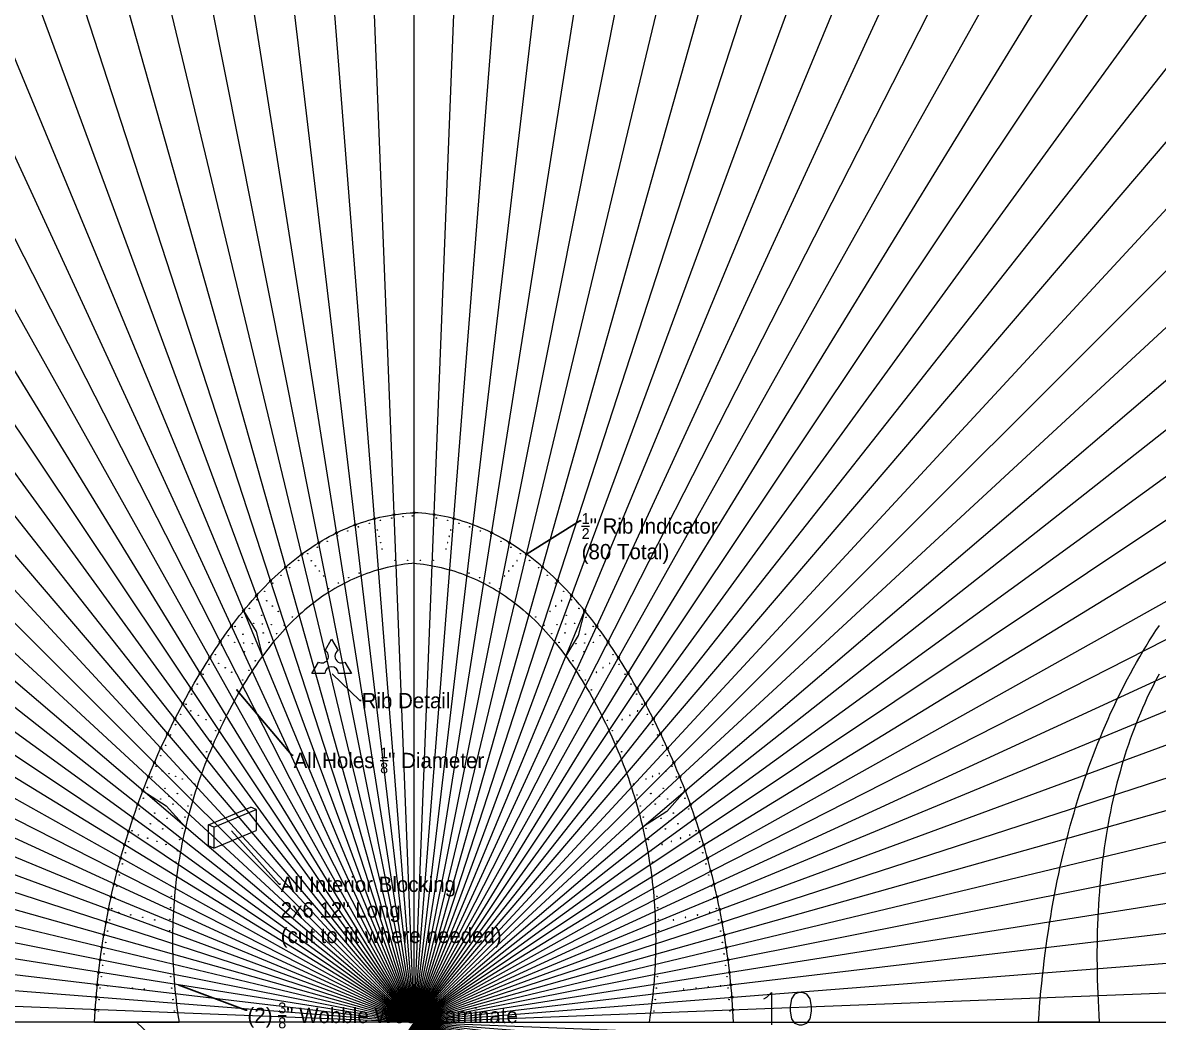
# Model space of a CAD drawing. Extents: x 173 to 8043, y -809 to 1090.
# Drawn here: x 1017 to 1313.4, y 3.8 to 264.9 of the extents above; entities that cross this region are included whole.
import ezdxf
from ezdxf import colors
from ezdxf.entities.mleader import LeaderData, LeaderLine
from ezdxf.math import Vec2, Vec3

# ---------------------------------------------------------------- set-up
doc = ezdxf.new("R2010")
doc.units = 0
doc.header["$MEASUREMENT"] = 0
doc.layers.get('0').update_dxf_attribs({"linetype": 'CONTINUOUS', "lineweight": 9})
for name, color, linetype, lineweight in [('Annotation', 7, 'CONTINUOUS', 9), ('Drilling', 7, 'CONTINUOUS', 13), ('Indication', 6, 'CONTINUOUS', 9)]:
    doc.layers.add(name, color=color, linetype=linetype, lineweight=lineweight)

# ---------------------------------------------------------------- blocks, each defined once
blk = doc.blocks.new('*U2')
blk.add_line((-240.98, 0), (571.8, 0))
blk = doc.blocks.new('*U3')
at = {"layer": 'Indication', "color": 0, "linetype": 'ByBlock', "lineweight": -2, "transparency": 16777216}
for p, rotation in [((6181.58, 244.6), 92.24999999999345), ((6191.04, 244.79), 89.99999999999355), ((6200.5, 244.6), 87.74999999999366), ((6172.14, 244.04), 94.49999999999316), ((6209.95, 244.04), 85.49999999999393), ((6162.72, 243.12), 96.74999999999288), ((6219.37, 243.12), 83.24999999999453), ((6153.35, 241.82), 98.99999999999277), ((6228.74, 241.82), 80.99999999999497), ((6144.03, 240.16), 101.2499999999928), ((6238.06, 240.16), 78.74999999999493), ((6134.79, 238.13), 103.4999999999929), ((6247.3, 238.13), 76.49999999999504), ((6125.63, 235.74), 105.7499999999929), ((6256.45, 235.74), 74.24999999999515), ((6116.58, 232.99), 107.9999999999927), ((6265.51, 232.99), 71.99999999999527), ((6107.64, 229.89), 110.2499999999924), ((6274.45, 229.89), 69.74999999999571), ((6098.82, 226.44), 112.4999999999923), ((6283.26, 226.44), 67.49999999999613), ((6090.15, 222.65), 114.7499999999921), ((6291.93, 222.65), 65.24999999999626), ((6081.64, 218.52), 116.9999999999919), ((6300.45, 218.52), 62.99999999999621), ((6073.29, 214.06), 119.2499999999915), ((6308.79, 214.06), 60.74999999999631), ((6065.13, 209.28), 121.4999999999912), ((6316.95, 209.28), 58.49999999999659), ((6057.16, 204.17), 123.749999999991), ((6324.92, 204.17), 56.2499999999967), ((6049.4, 198.76), 125.9999999999911), ((6332.69, 198.76), 53.99999999999682), ((6041.85, 193.05), 128.2499999999912), ((6340.23, 193.05), 51.74999999999708), ((6034.54, 187.05), 130.4999999999914), ((6347.55, 187.05), 49.49999999999753), ((6027.46, 180.76), 132.7499999999912), ((6354.62, 180.76), 47.24999999999763), ((6020.64, 174.21), 134.9999999999911), ((6361.44, 174.21), 44.99999999999775), ((6014.09, 167.38), 137.249999999991), ((6368, 167.38), 42.74999999999785), ((6007.8, 160.31), 139.4999999999909), ((6374.29, 160.31), 40.49999999999831), ((6001.8, 153), 141.7499999999908), ((6380.29, 153), 38.24999999999825), ((5996.09, 145.45), 143.9999999999909), ((6386, 145.45), 35.99999999999835), ((5990.67, 137.69), 146.2499999999909), ((6391.41, 137.69), 33.74999999999849), ((5985.57, 129.72), 148.4999999999908), ((6396.51, 129.72), 31.49999999999858), ((5980.79, 121.55), 150.7499999999905), ((6401.3, 121.55), 29.24999999999854), ((5976.33, 113.21), 152.9999999999903), ((6405.76, 113.21), 26.99999999999865), ((5972.2, 104.69), 155.24999999999), ((6409.89, 104.69), 24.74999999999875), ((5968.41, 96.03), 157.4999999999895), ((6413.68, 96.03), 22.49999999999887), ((5964.96, 87.21), 159.7499999999895), ((6417.13, 87.21), 20.24999999999915), ((5961.86, 78.27), 161.9999999999893), ((6420.23, 78.27), 17.99999999999927), ((5959.11, 69.22), 164.2499999999889), ((6422.98, 69.22), 15.74999999999937), ((5956.72, 60.06), 166.4999999999883), ((6425.36, 60.06), 13.4999999999993), ((5954.69, 50.82), 168.749999999988), ((6427.39, 50.82), 11.24999999999926), ((5953.03, 41.5), 170.9999999999879), ((6429.06, 41.5), 8.999999999999211), ((5951.73, 32.13), 173.2499999999877), ((6430.35, 32.13), 6.749999999999297), ((5950.81, 22.71), 175.4999999999873), ((6431.28, 22.71), 4.499999999999604), ((5950.25, 13.27), 177.7499999999872), ((6431.84, 13.27), 2.249999999999888), ((5950.06, 3.81), 180), ((6057.16, -196.56), 236.2499999999824), ((6065.13, -201.66), 238.4999999999819), ((6073.29, -206.45), 240.7499999999815), ((6081.64, -210.91), 242.999999999981), ((6090.15, -215.04), 245.2499999999809), ((6098.82, -218.83), 247.499999999981), ((6107.64, -222.28), 249.7499999999811), ((6116.58, -225.38), 251.9999999999809), ((6125.63, -228.13), 254.2499999999808), ((6134.79, -230.52), 256.4999999999808), ((6144.03, -232.54), 258.7499999999807), ((6153.35, -234.21), 260.9999999999804), ((6162.72, -235.5), 263.2499999999802), ((6172.14, -236.43), 265.4999999999801), ((6181.58, -236.99), 267.7499999999798), ((6191.04, -237.17), 269.9999999999797), ((6200.5, -236.99), 272.2499999999795), ((6209.95, -236.43), 274.4999999999793), ((6219.37, -235.5), 276.749999999979), ((6228.74, -234.21), 278.9999999999788), ((6238.06, -232.54), 281.2499999999786), ((6247.3, -230.52), 283.4999999999787), ((6256.45, -228.13), 285.7499999999786), ((6265.51, -225.38), 287.9999999999783), ((6274.45, -222.28), 290.249999999978), ((6283.26, -218.83), 292.4999999999778), ((6291.93, -215.04), 294.7499999999777), ((6300.45, -210.91), 296.9999999999775), ((6308.79, -206.45), 299.2499999999777), ((6316.95, -201.66), 301.4999999999777), ((6324.92, -196.56), 303.7499999999773), ((6332.69, -191.15), 305.9999999999773), ((6340.23, -185.44), 308.2499999999773), ((6347.55, -179.44), 310.4999999999775), ((6354.62, -173.15), 312.7499999999774), ((6361.44, -166.59), 314.9999999999773), ((6368, -159.77), 317.2499999999769), ((6374.29, -152.7), 319.4999999999764), ((6380.29, -145.38), 321.749999999976), ((6386, -137.84), 323.9999999999755), ((6391.41, -130.08), 326.2499999999754), ((6396.51, -122.11), 328.499999999975), ((6401.3, -113.94), 330.7499999999746), ((6405.76, -105.6), 332.9999999999744), ((6409.89, -97.08), 335.2499999999743), ((6413.68, -88.41), 337.4999999999739), ((6417.13, -79.6), 339.7499999999733), ((6420.23, -70.66), 341.9999999999728), ((6422.98, -61.61), 344.2499999999725), ((6425.36, -52.45), 346.4999999999725), ((6427.39, -43.21), 348.7499999999723), ((6429.06, -33.89), 350.9999999999721), ((6430.35, -24.52), 353.2499999999719), ((6431.28, -15.1), 355.4999999999718), ((6431.84, -5.65), 357.7499999999715)]:
    blk.add_blockref('*U2', p, dxfattribs=dict(at, rotation=rotation))
blk.add_blockref('*U2', (6432.02, 3.81), dxfattribs=at)
blk = doc.blocks.new('*U117')
at = {"layer": 'Drilling'}
blk.add_circle((0, 0), 0.0625, dxfattribs=at)
blk = doc.blocks.new('*U118')
at = {"layer": 'Drilling', "color": 0, "linetype": 'ByBlock', "lineweight": -2, "transparency": 16777216, "rotation": 353.3300853573959}
for p in [(1039.21, 13.24), (1042.39, 12.87), (1045.58, 12.5), (1048.76, 12.12)]:
    blk.add_blockref('*U117', p, dxfattribs=at)
blk = doc.blocks.new('*U125')
at = {"layer": 'Drilling'}
blk.add_circle((0, 0), 0.0625, dxfattribs=at)
blk = doc.blocks.new('*U126')
at = {"layer": 'Drilling', "color": 0, "linetype": 'ByBlock', "lineweight": -2, "transparency": 16777216, "rotation": 353.3300853573959}
for p in [(1039.21, 13.24), (1042.39, 12.87), (1045.58, 12.5), (1048.76, 12.12)]:
    blk.add_blockref('*U125', p, dxfattribs=at)
blk = doc.blocks.new('*U128')
at = {"layer": 'Drilling'}
blk.add_circle((0, 0), 0.0625, dxfattribs=at)
blk = doc.blocks.new('*U129')
at = {"layer": 'Drilling', "color": 0, "linetype": 'ByBlock', "lineweight": -2, "transparency": 16777216}
for p, rotation in [((1039.21, 13.24), 353.3300853573962), ((1041.73, 12.95), 353.3300853573963), ((1044.25, 12.65), 353.3300853573963), ((1046.78, 12.36), 353.3300853573963)]:
    blk.add_blockref('*U128', p, dxfattribs=dict(at, rotation=rotation))
blk = doc.blocks.new('*U131')
at = {"layer": 'Drilling'}
blk.add_circle((0, 0), 0.0625, dxfattribs=at)
blk = doc.blocks.new('*U132')
at = {"layer": 'Drilling', "color": 0, "linetype": 'ByBlock', "lineweight": -2, "transparency": 16777216}
for p, rotation in [((1039.21, 13.24), 353.3300853573963), ((1041.07, 13.02), 353.3300853573969), ((1042.93, 12.81), 353.3300853573969), ((1044.79, 12.59), 353.3300853573969)]:
    blk.add_blockref('*U131', p, dxfattribs=dict(at, rotation=rotation))
blk = doc.blocks.new('*U134')
at = {"layer": 'Drilling'}
blk.add_circle((0, 0), 0.0625, dxfattribs=at)
blk = doc.blocks.new('*U135')
at = {"layer": 'Drilling', "color": 0, "linetype": 'ByBlock', "lineweight": -2, "transparency": 16777216}
for p, rotation in [((1039.21, 13.24), 353.3300853573963), ((1041.25, 13), 353.3300853573961), ((1043.3, 12.76), 353.3300853573961)]:
    blk.add_blockref('*U134', p, dxfattribs=dict(at, rotation=rotation))
blk = doc.blocks.new('*U137')
at = {"layer": 'Drilling'}
blk.add_circle((0, 0), 0.0625, dxfattribs=at)
blk = doc.blocks.new('*U138')
at = {"layer": 'Drilling', "color": 0, "linetype": 'ByBlock', "lineweight": -2, "transparency": 16777216}
for p, rotation in [((1039.21, 13.24), 353.3300853573958), ((1041.5, 12.97), 353.330085357396), ((1043.8, 12.71), 353.330085357396)]:
    blk.add_blockref('*U137', p, dxfattribs=dict(at, rotation=rotation))
blk = doc.blocks.new('*U140')
at = {"layer": 'Drilling'}
blk.add_circle((0, 0), 0.0625, dxfattribs=at)
blk = doc.blocks.new('*U141')
at = {"layer": 'Drilling', "color": 0, "linetype": 'ByBlock', "lineweight": -2, "transparency": 16777216}
for p, rotation in [((1039.21, 13.24), 353.330085357396), ((1041.25, 13), 353.3300853573967), ((1043.3, 12.76), 353.3300853573967)]:
    blk.add_blockref('*U140', p, dxfattribs=dict(at, rotation=rotation))
blk = doc.blocks.new('*U145')
at = {"layer": 'Drilling'}
blk.add_circle((0, 0), 0.0625, dxfattribs=at)
blk = doc.blocks.new('*U146')
at = {"layer": 'Drilling', "color": 0, "linetype": 'ByBlock', "lineweight": -2, "transparency": 16777216}
for p, rotation in [((1039.21, 13.24), 353.3300853573973), ((1040.9, 13.04), 353.3300853573963), ((1042.6, 12.85), 353.3300853573963), ((1044.29, 12.65), 353.3300853573963)]:
    blk.add_blockref('*U145', p, dxfattribs=dict(at, rotation=rotation))
blk = doc.blocks.new('*U147')
at = {"layer": 'Drilling'}
blk.add_circle((0, 0), 0.0625, dxfattribs=at)
blk = doc.blocks.new('*U148')
at = {"layer": 'Drilling', "color": 0, "linetype": 'ByBlock', "lineweight": -2, "transparency": 16777216, "rotation": 353.3300853573963}
for p in [(1039.21, 13.24), (1040.9, 13.04), (1042.6, 12.85), (1044.29, 12.65)]:
    blk.add_blockref('*U147', p, dxfattribs=at)
blk = doc.blocks.new('*U151')
at = {"layer": 'Drilling'}
blk.add_circle((0, 0), 0.0625, dxfattribs=at)
blk = doc.blocks.new('*U152')
at = {"layer": 'Drilling', "color": 0, "linetype": 'ByBlock', "lineweight": -2, "transparency": 16777216, "rotation": 353.3300853573959}
for p in [(1039.21, 13.24), (1042.39, 12.87), (1045.58, 12.5), (1048.76, 12.12)]:
    blk.add_blockref('*U151', p, dxfattribs=at)
blk = doc.blocks.new('*U153')
at = {"layer": 'Drilling'}
blk.add_circle((0, 0), 0.0625, dxfattribs=at)
blk = doc.blocks.new('*U154')
at = {"layer": 'Drilling', "color": 0, "linetype": 'ByBlock', "lineweight": -2, "transparency": 16777216, "rotation": 353.3300853573959}
for p in [(1039.21, 13.24), (1042.39, 12.87), (1045.58, 12.5), (1048.76, 12.12)]:
    blk.add_blockref('*U153', p, dxfattribs=at)
blk = doc.blocks.new('*U155')
at = {"layer": 'Drilling'}
blk.add_circle((0, 0), 0.0625, dxfattribs=at)
blk = doc.blocks.new('*U156')
at = {"layer": 'Drilling', "color": 0, "linetype": 'ByBlock', "lineweight": -2, "transparency": 16777216, "rotation": 353.3300853573963}
for p in [(1039.21, 13.24), (1041.73, 12.95), (1044.25, 12.65), (1046.78, 12.36)]:
    blk.add_blockref('*U155', p, dxfattribs=at)
blk = doc.blocks.new('*U157')
at = {"layer": 'Drilling'}
blk.add_circle((0, 0), 0.0625, dxfattribs=at)
blk = doc.blocks.new('*U158')
at = {"layer": 'Drilling', "color": 0, "linetype": 'ByBlock', "lineweight": -2, "transparency": 16777216}
for p, rotation in [((1039.21, 13.24), 353.3300853573963), ((1041.07, 13.02), 353.3300853573969), ((1042.93, 12.81), 353.3300853573969), ((1044.79, 12.59), 353.3300853573969)]:
    blk.add_blockref('*U157', p, dxfattribs=dict(at, rotation=rotation))
blk = doc.blocks.new('*U159')
at = {"layer": 'Drilling'}
blk.add_circle((0, 0), 0.0625, dxfattribs=at)
blk = doc.blocks.new('*U160')
at = {"layer": 'Drilling', "color": 0, "linetype": 'ByBlock', "lineweight": -2, "transparency": 16777216}
for p, rotation in [((1039.21, 13.24), 353.3300853573963), ((1041.25, 13), 353.3300853573961), ((1043.3, 12.76), 353.3300853573961)]:
    blk.add_blockref('*U159', p, dxfattribs=dict(at, rotation=rotation))
blk = doc.blocks.new('*U161')
at = {"layer": 'Drilling'}
blk.add_circle((0, 0), 0.0625, dxfattribs=at)
blk = doc.blocks.new('*U162')
at = {"layer": 'Drilling', "color": 0, "linetype": 'ByBlock', "lineweight": -2, "transparency": 16777216}
for p, rotation in [((1039.21, 13.24), 353.3300853573958), ((1041.5, 12.97), 353.330085357396), ((1043.8, 12.71), 353.330085357396)]:
    blk.add_blockref('*U161', p, dxfattribs=dict(at, rotation=rotation))
blk = doc.blocks.new('*U163')
at = {"layer": 'Drilling'}
blk.add_circle((0, 0), 0.0625, dxfattribs=at)
blk = doc.blocks.new('*U164')
at = {"layer": 'Drilling', "color": 0, "linetype": 'ByBlock', "lineweight": -2, "transparency": 16777216}
for p, rotation in [((1039.21, 13.24), 353.330085357396), ((1041.25, 13), 353.3300853573967), ((1043.3, 12.76), 353.3300853573967)]:
    blk.add_blockref('*U163', p, dxfattribs=dict(at, rotation=rotation))
blk = doc.blocks.new('*U165')
at = {"layer": 'Drilling'}
blk.add_circle((0, 0), 0.0625, dxfattribs=at)
blk = doc.blocks.new('*U166')
at = {"layer": 'Drilling', "color": 0, "linetype": 'ByBlock', "lineweight": -2, "transparency": 16777216, "rotation": 353.3300853573972}
for p in [(1039.21, 13.24), (1040.9, 13.04), (1042.6, 12.85), (1044.29, 12.65)]:
    blk.add_blockref('*U165', p, dxfattribs=at)
blk = doc.blocks.new('*U167')
at = {"layer": 'Drilling'}
blk.add_circle((0, 0), 0.0625, dxfattribs=at)
blk = doc.blocks.new('*U168')
at = {"layer": 'Drilling', "color": 0, "linetype": 'ByBlock', "lineweight": -2, "transparency": 16777216, "rotation": 353.3300853573963}
for p in [(1039.21, 13.24), (1040.9, 13.04), (1042.6, 12.85), (1044.29, 12.65)]:
    blk.add_blockref('*U167', p, dxfattribs=at)
blk = doc.blocks.new('*U170')
at = {"layer": 'Drilling'}
blk.add_circle((0, 0), 0.0625, dxfattribs=at)
blk = doc.blocks.new('*U171')
at = {"color": 0, "linetype": 'ByBlock', "lineweight": -2, "transparency": 16777216}
for p in [(1114.16, 124.44), (1117.49, 124.44), (1120.82, 124.44), (1124.16, 124.44)]:
    blk.add_blockref('*U170', p, dxfattribs=at)

msp = doc.modelspace()

# ---------------------------------------------------------------- linework, layer by layer
for p, q in [((1074.63026, 111.3005), (1077.955, 105.85548)), ((1162.06372, 104.81322), (1163.68151, 111.3005)), ((1077.955, 105.85548), (1079.57279, 99.3682)), ((1095.90759, 100.9148), (1097.63121, 103.90019)), ((1097.63121, 103.90019), (1099.35483, 100.9148)), ((1158.73898, 99.3682), (1162.06372, 104.81322)), ((1092.43397, 94.89831), (1094.15759, 97.88371)), ((1101.10483, 97.88371), (1102.82844, 94.89831)), ((1095.88121, 94.89831), (1092.43397, 94.89831)), ((1102.82844, 94.89831), (1099.38121, 94.89831)), ((1048.36047, 64.27115), (1054.47225, 60.35398)), ((1189.95131, 64.27114), (1185.12626, 58.84739)), ((1054.47225, 60.35398), (1059.50482, 54.75298)), ((1065.45299, 55.36086), (1076.53955, 59.95306)), ((1066.83881, 54.78684), (1077.92537, 59.37904)), ((1077.92537, 59.37904), (1076.53955, 59.95306)), ((1077.92537, 59.37904), (1077.92537, 53.87904)), ((1185.12626, 58.84739), (1178.80694, 54.75299)), ((1066.83881, 54.78684), (1065.45299, 55.36086)), ((1065.45299, 49.86086), (1065.45299, 55.36086)), ((1066.83881, 54.78684), (1066.83881, 49.28684)), ((1066.83881, 49.28684), (1077.92537, 53.87904)), ((1066.83881, 49.28684), (1065.45299, 49.86086)), ((1035.74552, 3.80614), (1057.79321, 3.80614)), ((1180.51856, 3.80614), (1202.56625, 3.80614))]:
    msp.add_line(p, q)
for points in [[(1035.74552, 3.80614), (1035.8241, 5.30786), (1035.91348, 6.80648), (1036.01364, 8.30201), (1036.1246, 9.79443), (1036.24635, 11.28376), (1036.37889, 12.76999), (1036.52222, 14.25313), (1036.67635, 15.73316), (1036.84126, 17.2101), (1037.01697, 18.68394), (1037.20346, 20.15468), (1037.40075, 21.62233), (1037.60883, 23.08688), (1037.8277, 24.54833), (1038.05736, 26.00668), (1038.29781, 27.46193), (1038.54906, 28.91409), (1038.81109, 30.36315), (1039.08392, 31.80911), (1039.36753, 33.25198), (1039.66194, 34.69174), (1039.96714, 36.12841), (1040.28313, 37.56198), (1040.60991, 38.99246), (1040.94748, 40.41983), (1041.29585, 41.84411), (1041.655, 43.26529), (1042.02495, 44.68337), (1042.40568, 46.09836), (1042.79721, 47.51025), (1043.19953, 48.91904), (1043.61264, 50.32473), (1044.03654, 51.72732), (1044.47124, 53.12682), (1044.91672, 54.52322), (1045.37299, 55.91652), (1045.84006, 57.30672), (1046.31792, 58.69383), (1046.80657, 60.07784), (1047.30601, 61.45875), (1047.81624, 62.83656), (1048.33726, 64.21128), (1048.86907, 65.5829), (1049.41168, 66.95142), (1049.96507, 68.31684), (1050.52926, 69.67916), (1051.10424, 71.03839), (1051.69, 72.39452), (1052.28656, 73.74755), (1052.89392, 75.09749), (1053.51206, 76.44432), (1054.14099, 77.78806), (1054.78072, 79.1287), (1055.43123, 80.46625), (1056.09254, 81.80069), (1056.76464, 83.13204), (1057.44753, 84.46029), (1058.14121, 85.78545), (1058.84568, 87.1075), (1059.56094, 88.42646), (1060.28699, 89.74232), (1061.02384, 91.05508), (1061.77147, 92.36475), (1062.5299, 93.67131), (1063.2956, 94.96649), (1064.06506, 96.24199), (1064.83828, 97.49781), (1065.61525, 98.73395), (1066.39599, 99.9504), (1067.18048, 101.14718), (1067.96872, 102.32428), (1068.76073, 103.48169), (1069.55649, 104.61942), (1070.35601, 105.73748), (1071.15929, 106.83585), (1071.96632, 107.91454), (1072.77711, 108.97355), (1073.59166, 110.01288), (1074.40997, 111.03253), (1075.23203, 112.0325), (1076.05785, 113.01279), (1076.88743, 113.9734), (1077.72077, 114.91433), (1078.55786, 115.83557), (1079.39871, 116.73714), (1080.24332, 117.61903), (1081.09169, 118.48123), (1081.94381, 119.32375), (1082.7997, 120.1466), (1083.65933, 120.94976), (1084.52273, 121.73324), (1085.38988, 122.49704), (1086.2608, 123.24116), (1087.13546, 123.9656), (1088.01389, 124.67036), (1088.89607, 125.35544), (1089.78202, 126.02084), (1090.67171, 126.66656), (1091.56517, 127.29259), (1092.46238, 127.89895), (1093.36335, 128.48562), (1094.26808, 129.05262), (1095.17657, 129.59993), (1096.08881, 130.12756), (1097.00481, 130.63552), (1097.92457, 131.12379), (1098.84809, 131.59238), (1099.77536, 132.04129), (1100.70639, 132.47052), (1101.64118, 132.88007), (1102.57973, 133.26994), (1103.52203, 133.64012), (1104.46809, 133.99063), (1105.41791, 134.32146), (1106.37148, 134.6326), (1107.32882, 134.92407), (1108.28991, 135.19585), (1109.25475, 135.44796), (1110.22336, 135.68038), (1111.19572, 135.89312), (1112.17184, 136.08618), (1113.15172, 136.25956), (1114.13536, 136.41326), (1115.12275, 136.54728), (1116.1139, 136.66162), (1117.10881, 136.75628), (1118.10747, 136.83126), (1119.15589, 136.88656)], [(1202.56625, 3.80614), (1202.48767, 5.30786), (1202.39829, 6.80648), (1202.29813, 8.30201), (1202.18717, 9.79443), (1202.06542, 11.28376), (1201.93288, 12.76999), (1201.78955, 14.25313), (1201.63542, 15.73316), (1201.47051, 17.2101), (1201.2948, 18.68394), (1201.10831, 20.15468), (1200.91102, 21.62233), (1200.70294, 23.08688), (1200.48407, 24.54833), (1200.25441, 26.00668), (1200.01396, 27.46193), (1199.76271, 28.91409), (1199.50068, 30.36315), (1199.22785, 31.80911), (1198.94424, 33.25198), (1198.64983, 34.69174), (1198.34463, 36.12841), (1198.02864, 37.56198), (1197.70186, 38.99246), (1197.36429, 40.41983), (1197.01592, 41.84411), (1196.65677, 43.26529), (1196.28682, 44.68337), (1195.90609, 46.09836), (1195.51456, 47.51025), (1195.11224, 48.91904), (1194.69913, 50.32473), (1194.27523, 51.72732), (1193.84053, 53.12682), (1193.39505, 54.52322), (1192.93878, 55.91652), (1192.47171, 57.30672), (1191.99385, 58.69383), (1191.5052, 60.07784), (1191.00576, 61.45875), (1190.49553, 62.83656), (1189.97451, 64.21128), (1189.4427, 65.5829), (1188.90009, 66.95142), (1188.3467, 68.31684), (1187.78251, 69.67916), (1187.20753, 71.03839), (1186.62177, 72.39452), (1186.02521, 73.74755), (1185.41785, 75.09749), (1184.79971, 76.44432), (1184.17078, 77.78806), (1183.53105, 79.1287), (1182.88054, 80.46625), (1182.21923, 81.80069), (1181.54713, 83.13204), (1180.86425, 84.46029), (1180.17057, 85.78545), (1179.46609, 87.1075), (1178.75083, 88.42646), (1178.02478, 89.74232), (1177.28793, 91.05508), (1176.5403, 92.36475), (1175.78187, 93.67131), (1175.01617, 94.96649), (1174.24671, 96.24199), (1173.47349, 97.49781), (1172.69652, 98.73395), (1171.91578, 99.9504), (1171.13129, 101.14718), (1170.34305, 102.32428), (1169.55104, 103.48169), (1168.75528, 104.61942), (1167.95576, 105.73748), (1167.15249, 106.83585), (1166.34545, 107.91454), (1165.53466, 108.97355), (1164.72011, 110.01288), (1163.9018, 111.03253), (1163.07974, 112.0325), (1162.25392, 113.01279), (1161.42434, 113.9734), (1160.591, 114.91433), (1159.75391, 115.83557), (1158.91306, 116.73714), (1158.06845, 117.61903), (1157.22008, 118.48123), (1156.36796, 119.32375), (1155.51208, 120.1466), (1154.65244, 120.94976), (1153.78904, 121.73324), (1152.92189, 122.49704), (1152.05097, 123.24116), (1151.17631, 123.9656), (1150.29788, 124.67036), (1149.4157, 125.35544), (1148.52975, 126.02084), (1147.64006, 126.66656), (1146.7466, 127.29259), (1145.84939, 127.89895), (1144.94842, 128.48562), (1144.04369, 129.05262), (1143.1352, 129.59993), (1142.22296, 130.12756), (1141.30696, 130.63552), (1140.3872, 131.12379), (1139.46368, 131.59238), (1138.53641, 132.04129), (1137.60538, 132.47052), (1136.67059, 132.88007), (1135.73204, 133.26994), (1134.78974, 133.64012), (1133.84368, 133.99063), (1132.89386, 134.32146), (1131.94029, 134.6326), (1130.98295, 134.92407), (1130.02186, 135.19585), (1129.05702, 135.44796), (1128.08841, 135.68038), (1127.11605, 135.89312), (1126.13993, 136.08618), (1125.16005, 136.25956), (1124.17641, 136.41326), (1123.18902, 136.54728), (1122.19787, 136.66162), (1121.20296, 136.75628), (1120.2043, 136.83126), (1119.15589, 136.88656)], [(1119.15589, 123.69077), (1118.54627, 123.63335), (1117.60353, 123.52761), (1116.66764, 123.4056), (1115.73853, 123.26736), (1114.81612, 123.1129), (1113.90035, 122.94223), (1112.99115, 122.75537), (1112.08844, 122.55232), (1111.19214, 122.33309), (1110.30217, 122.09768), (1109.41845, 121.84607), (1108.54091, 121.57826), (1107.66947, 121.29424), (1106.80405, 120.99398), (1105.94457, 120.67746), (1105.09095, 120.34464), (1104.24313, 119.99551), (1103.40103, 119.63002), (1102.56457, 119.24813), (1101.73371, 118.84979), (1100.90836, 118.43497), (1100.08848, 118.0036), (1099.274, 117.55564), (1098.46488, 117.09103), (1097.66107, 116.60972), (1096.86252, 116.11164), (1096.0692, 115.59674), (1095.28107, 115.06495), (1094.4981, 114.51622), (1093.72027, 113.95048), (1092.94755, 113.36767), (1092.17993, 112.76773), (1091.41739, 112.15061), (1090.65992, 111.51624), (1089.90753, 110.86456), (1089.16019, 110.19553), (1088.41793, 109.50907), (1087.68074, 108.80516), (1086.94863, 108.08372), (1086.22161, 107.34472), (1085.4997, 106.5881), (1084.7829, 105.81383), (1084.07124, 105.02186), (1083.36474, 104.21215), (1082.66341, 103.38466), (1081.96728, 102.53937), (1081.27637, 101.67623), (1080.59071, 100.79521), (1079.91033, 99.8963), (1079.23524, 98.97946), (1078.56548, 98.04466), (1077.90108, 97.09189), (1077.24206, 96.12113), (1076.58845, 95.13236), (1075.94027, 94.12557), (1075.29756, 93.10073), (1074.66035, 92.05784), (1074.02866, 90.99688), (1073.40252, 89.91785), (1072.78195, 88.82074), (1072.16699, 87.70553), (1071.55766, 86.57224), (1070.95399, 85.42084), (1070.35561, 84.25058), (1069.76555, 83.06871), (1069.18765, 81.88408), (1068.62232, 80.69757), (1068.06956, 79.50917), (1067.52936, 78.31887), (1067.00172, 77.12667), (1066.48662, 75.93256), (1065.98405, 74.73653), (1065.49401, 73.53858), (1065.01649, 72.33871), (1064.55149, 71.13689), (1064.09899, 69.93314), (1063.65899, 68.72743), (1063.23147, 67.51977), (1062.81645, 66.31013), (1062.4139, 65.09852), (1062.02381, 63.88493), (1061.6462, 62.66934), (1061.28104, 61.45174), (1060.92833, 60.23214), (1060.58807, 59.0105), (1060.26025, 57.78683), (1059.94487, 56.56112), (1059.64192, 55.33335), (1059.3514, 54.10352), (1059.0733, 52.8716), (1058.80762, 51.6376), (1058.55435, 50.40149), (1058.3135, 49.16328), (1058.08506, 47.92294), (1057.86902, 46.68047), (1057.66539, 45.43584), (1057.47416, 44.18906), (1057.29534, 42.94011), (1057.12892, 41.68898), (1056.9749, 40.43565), (1056.83328, 39.18012), (1056.70405, 37.92237), (1056.58723, 36.66239), (1056.48282, 35.40016), (1056.3908, 34.13569), (1056.31119, 32.86895), (1056.24399, 31.59993), (1056.18919, 30.32862), (1056.1468, 29.05502), (1056.11683, 27.77911), (1056.09927, 26.50088), (1056.09414, 25.22032), (1056.10142, 23.93741), (1056.12114, 22.65216), (1056.15328, 21.36454), (1056.19787, 20.07456), (1056.25489, 18.78219), (1056.32436, 17.48743), (1056.40628, 16.19028), (1056.50065, 14.89072), (1056.60749, 13.58874), (1056.7268, 12.28434), (1056.85857, 10.97751), (1057.00283, 9.66824), (1057.15958, 8.35653), (1057.32881, 7.04236), (1057.51055, 5.72573), (1057.79321, 3.80614)], [(1119.15589, 123.69077), (1119.7655, 123.63335), (1120.70824, 123.52761), (1121.64413, 123.4056), (1122.57324, 123.26736), (1123.49565, 123.1129), (1124.41142, 122.94223), (1125.32062, 122.75537), (1126.22333, 122.55232), (1127.11963, 122.33309), (1128.0096, 122.09768), (1128.89332, 121.84607), (1129.77086, 121.57826), (1130.6423, 121.29424), (1131.50772, 120.99398), (1132.3672, 120.67746), (1133.22082, 120.34464), (1134.06864, 119.99551), (1134.91074, 119.63002), (1135.7472, 119.24813), (1136.57806, 118.84979), (1137.40341, 118.43497), (1138.22329, 118.0036), (1139.03777, 117.55564), (1139.84689, 117.09103), (1140.6507, 116.60972), (1141.44925, 116.11164), (1142.24257, 115.59674), (1143.0307, 115.06495), (1143.81367, 114.51622), (1144.5915, 113.95048), (1145.36422, 113.36767), (1146.13184, 112.76773), (1146.89438, 112.15061), (1147.65185, 111.51624), (1148.40424, 110.86456), (1149.15158, 110.19553), (1149.89384, 109.50907), (1150.63103, 108.80516), (1151.36314, 108.08372), (1152.09016, 107.34472), (1152.81207, 106.5881), (1153.52887, 105.81383), (1154.24053, 105.02186), (1154.94703, 104.21215), (1155.64836, 103.38466), (1156.34449, 102.53937), (1157.0354, 101.67623), (1157.72106, 100.79521), (1158.40144, 99.8963), (1159.07653, 98.97946), (1159.74629, 98.04466), (1160.41069, 97.09189), (1161.06971, 96.12113), (1161.72332, 95.13236), (1162.3715, 94.12557), (1163.01421, 93.10073), (1163.65142, 92.05784), (1164.28311, 90.99688), (1164.90925, 89.91785), (1165.52982, 88.82074), (1166.14478, 87.70553), (1166.75411, 86.57224), (1167.35778, 85.42084), (1167.95616, 84.25058), (1168.54622, 83.06871), (1169.12412, 81.88408), (1169.68945, 80.69757), (1170.24221, 79.50917), (1170.78241, 78.31887), (1171.31005, 77.12667), (1171.82515, 75.93256), (1172.32772, 74.73653), (1172.81776, 73.53858), (1173.29528, 72.33871), (1173.76028, 71.13689), (1174.21278, 69.93314), (1174.65278, 68.72743), (1175.0803, 67.51977), (1175.49532, 66.31013), (1175.89788, 65.09852), (1176.28796, 63.88493), (1176.66557, 62.66934), (1177.03073, 61.45174), (1177.38344, 60.23214), (1177.7237, 59.0105), (1178.05152, 57.78683), (1178.3669, 56.56112), (1178.66985, 55.33335), (1178.96037, 54.10352), (1179.23847, 52.8716), (1179.50415, 51.6376), (1179.75742, 50.40149), (1179.99827, 49.16328), (1180.22672, 47.92294), (1180.44275, 46.68047), (1180.64638, 45.43584), (1180.83761, 44.18906), (1181.01643, 42.94011), (1181.18285, 41.68898), (1181.33687, 40.43565), (1181.47849, 39.18012), (1181.60772, 37.92237), (1181.72454, 36.66239), (1181.82895, 35.40016), (1181.92097, 34.13569), (1182.00058, 32.86895), (1182.06778, 31.59993), (1182.12258, 30.32862), (1182.16497, 29.05502), (1182.19494, 27.77911), (1182.2125, 26.50088), (1182.21763, 25.22032), (1182.21035, 23.93741), (1182.19063, 22.65216), (1182.15849, 21.36454), (1182.1139, 20.07456), (1182.05688, 18.78219), (1181.98741, 17.48743), (1181.90549, 16.19028), (1181.81112, 14.89072), (1181.70428, 13.58874), (1181.58497, 12.28434), (1181.4532, 10.97751), (1181.30894, 9.66824), (1181.15219, 8.35653), (1180.98296, 7.04236), (1180.80122, 5.72573), (1180.51856, 3.80614)], [(1313.64709, 94.75776), (1312.98544, 93.51747), (1312.33757, 92.26568), (1311.70346, 91.00239), (1311.08311, 89.72759), (1310.47653, 88.44129), (1309.88372, 87.14349), (1309.30468, 85.83418), (1308.7394, 84.51337), (1308.18789, 83.18106), (1307.65014, 81.83724), (1307.12617, 80.48192), (1306.61595, 79.1151), (1306.11951, 77.73677), (1305.63683, 76.34694), (1305.16792, 74.94561), (1304.71277, 73.53277), (1304.27139, 72.10843), (1303.84378, 70.67258), (1303.42993, 69.22524), (1303.02985, 67.76639), (1302.64354, 66.29603), (1302.27099, 64.81418), (1301.91221, 63.32082), (1301.5672, 61.81595), (1301.23595, 60.29959), (1300.91847, 58.77172), (1300.61475, 57.23234), (1300.32481, 55.68147), (1300.04862, 54.11909), (1299.78621, 52.5452), (1299.53756, 50.95982), (1299.30268, 49.36293), (1299.08156, 47.75454), (1298.87421, 46.13464), (1298.68063, 44.50324), (1298.50081, 42.86034), (1298.33476, 41.20593), (1298.18248, 39.54002), (1298.04396, 37.86261), (1297.91921, 36.17369), (1297.80823, 34.47327), (1297.71101, 32.76135), (1297.62756, 31.03792), (1297.55788, 29.30299), (1297.50196, 27.55656), (1297.45981, 25.79862), (1297.43142, 24.02918), (1297.4168, 22.24824), (1297.41595, 20.4558), (1297.42887, 18.65185), (1297.45555, 16.83639), (1297.49599, 15.00944), (1297.55021, 13.17098), (1297.61819, 11.32102), (1297.69994, 9.45955), (1297.79545, 7.58658), (1297.90473, 5.70211), (1298.02778, 3.80613), (1282.13665, 3.80614), (1282.28472, 5.85836), (1282.44511, 7.8988), (1282.61781, 9.92748), (1282.80282, 11.94439), (1283.00015, 13.94954), (1283.20979, 15.94291), (1283.43174, 17.92453), (1283.666, 19.89437), (1283.91257, 21.85245), (1284.17146, 23.79876), (1284.44266, 25.7333), (1284.72618, 27.65608), (1285.022, 29.56709), (1285.33014, 31.46634), (1285.65059, 33.35381), (1285.98335, 35.22952), (1286.32843, 37.09346), (1286.68582, 38.94564), (1287.05552, 40.78605), (1287.43753, 42.61469), (1287.83186, 44.43157), (1288.2385, 46.23668), (1288.65745, 48.03002), (1289.08871, 49.8116), (1289.53229, 51.5814), (1289.98818, 53.33945), (1290.45638, 55.08572), (1290.9369, 56.82023), (1291.42972, 58.54297), (1291.93486, 60.25394), (1292.45231, 61.95315), (1292.98208, 63.64059), (1293.52416, 65.31626), (1294.07855, 66.98017), (1294.64525, 68.63231), (1295.22426, 70.27268), (1295.81559, 71.90129), (1296.41923, 73.51813), (1297.03518, 75.1232), (1297.66345, 76.71651), (1298.30403, 78.29805), (1298.95692, 79.86782), (1299.62212, 81.42583), (1300.29964, 82.97206), (1300.98946, 84.50654), (1301.6916, 86.02924), (1302.40606, 87.54018), (1303.13282, 89.03935), (1303.8719, 90.52675), (1304.62329, 92.00239), (1305.387, 93.46626), (1306.16301, 94.91837), (1306.95134, 96.3587), (1307.75198, 97.78727), (1308.56494, 99.20408), (1309.3902, 100.60911), (1310.22778, 102.00238), (1311.07767, 103.38389), (1311.93988, 104.75362), (1312.81439, 106.11159), (1313.70122, 107.45779)], [(1210.4541, 9.96914), (1211.25788, 10.37102), (1212.46354, 11.57669), (1212.46354, 3.13704)]]:
    msp.add_lwpolyline(points)
msp.add_lwpolyline([(1220.5013, 3.13704), (1221.70696, 3.53893), (1222.51074, 4.74459), (1222.91263, 6.75403), (1222.91263, 7.9597), (1222.51074, 9.96914), (1221.70696, 11.1748), (1220.5013, 11.57669), (1219.69752, 11.57669), (1218.49186, 11.1748), (1217.68808, 9.96914), (1217.2862, 7.9597), (1217.2862, 6.75403), (1217.68808, 4.74459), (1218.49186, 3.53893), (1219.69752, 3.13704)], close=True)
for centre in [(1113.94689, 136.38382), (1119.15589, 136.88656), (1124.36488, 136.38382), (1103.7778, 133.73489), (1108.8047, 135.33036), (1129.50707, 135.33036), (1098.91166, 131.62316), (1139.40011, 131.62316), (1094.24561, 129.03854), (1144.06616, 129.03854), (1089.80988, 126.04106), (1148.50189, 126.04106), (1085.62495, 122.69788), (1152.68682, 122.69788), (1081.7002, 119.08289), (1156.61157, 119.08289), (1078.03737, 115.26276), (1160.2744, 115.26276), (1074.63026, 111.3005), (1163.68151, 111.3005), (1071.46819, 107.24874), (1166.84358, 107.24874), (1068.53599, 103.15327), (1169.77578, 103.15327), (1065.81738, 99.04889), (1172.49439, 99.04889), (1063.2956, 94.96649), (1175.01617, 94.96649), (1060.94813, 90.9202), (1177.36364, 90.9202), (1058.75607, 86.93935), (1179.5557, 86.93935), (1056.70832, 83.0205), (1181.60345, 83.0205), (1054.79654, 79.16125), (1183.51523, 79.16125), (1053.01366, 75.3584), (1185.29811, 75.3584), (1051.35141, 71.61062), (1186.96036, 71.61062), (1049.80251, 67.91574), (1188.50926, 67.91574), (1048.36047, 64.27114), (1189.9513, 64.27114), (1047.02155, 60.67226), (1191.29022, 60.67226), (1045.777, 57.11902), (1192.53477, 57.11902), (1044.62429, 53.60656), (1193.68748, 53.60656), (1043.55645, 50.13353), (1194.75532, 50.13353), (1042.5713, 46.69557), (1195.74047, 46.69557), (1041.6618, 43.29135), (1196.64997, 43.29135), (1040.82825, 39.91568), (1197.48352, 39.91568), (1040.06384, 36.56714), (1198.24793, 36.56714), (1039.36563, 33.24232), (1198.94614, 33.24232), (1038.73399, 29.9368), (1199.57778, 29.9368), (1038.16339, 26.64839), (1200.14838, 26.64839), (1037.65176, 23.37355), (1200.66001, 23.37355), (1037.19763, 20.10865), (1201.11414, 20.10865), (1036.81083, 16.84832), (1201.50094, 16.84832), (1036.45853, 13.59402), (1201.85324, 13.59402), (1036.16899, 10.33735), (1202.14279, 10.33735), (1035.93153, 7.07604), (1202.38024, 7.07604)]:
    msp.add_circle(centre, 0.25)
for centre, start, end in [((1095.03259, 99.39925), 240, 60), ((1100.22983, 99.39925), 120, 300), ((1097.63121, 94.89831), 0, 180)]:
    msp.add_arc(centre, 1.75, start, end)
at = {"layer": 'Drilling'}
for centre in [(1107.4795, 134.13369), (1110.38072, 134.89543), (1113.32341, 135.47669), (1116.29634, 135.87537), (1118.70111, 136.06146), (1124.98836, 135.47669), (1127.93105, 134.89543), (1130.83227, 134.13369), (1099.11903, 130.83277), (1101.84058, 132.09402), (1104.62983, 133.19741), (1133.68194, 133.19741), (1136.47119, 132.09402), (1139.19274, 130.83277), (1093.9002, 127.87794), (1096.47064, 129.42423), (1141.84113, 129.42423), (1144.41157, 127.87794), (1091.40932, 126.20654), (1146.90245, 126.20654), (1086.66612, 122.53523), (1088.99827, 124.4219), (1149.3135, 124.4219), (1151.64565, 122.53523), (1084.41368, 120.554), (1099.40501, 118.54071), (1102.07784, 119.90196), (1104.82722, 121.10122), (1133.48455, 121.10122), (1136.23393, 119.90196), (1138.90676, 118.54071), (1153.89809, 120.554), (1080.13512, 116.34944), (1082.23759, 118.4892), (1096.81626, 117.02564), (1141.49551, 117.02564), (1156.07418, 118.4892), (1158.17665, 116.34944), (1078.10468, 114.14118), (1160.20709, 114.14118), (1076.14272, 111.87184), (1079.39962, 110.10732), (1087.39042, 109.63407), (1150.92135, 109.63407), (1158.91215, 110.10732), (1162.16905, 111.87184), (1072.41147, 107.17411), (1074.24483, 109.54861), (1077.2783, 107.986), (1079.5764, 107.80922), (1081.8745, 107.63245), (1085.27295, 107.50934), (1153.03882, 107.50934), (1156.43728, 107.63245), (1158.73537, 107.80922), (1161.03347, 107.986), (1164.06694, 109.54861), (1165.9003, 107.17411), (1070.6371, 104.75522), (1074.44987, 105.15757), (1079.75317, 105.51113), (1083.2485, 105.29575), (1155.06327, 105.29575), (1158.5586, 105.51113), (1163.8619, 105.15757), (1167.67467, 104.75522), (1068.91884, 102.29614), (1072.32855, 103.03625), (1074.62665, 102.85948), (1076.92475, 102.6827), (1081.31383, 103.00319), (1156.99794, 103.00319), (1161.38702, 102.6827), (1163.68512, 102.85948), (1165.98322, 103.03625), (1169.39293, 102.29614), (1067.25422, 99.80042), (1074.80343, 100.56138), (1077.70595, 98.21067), (1160.60582, 98.21067), (1163.50834, 100.56138), (1171.05755, 99.80042), (1065.6408, 97.27128), (1076.02284, 95.72747), (1162.28893, 95.72747), (1172.67097, 97.27128), (1062.55715, 92.12471), (1064.07617, 94.71167), (1074.41685, 93.19369), (1163.89492, 93.19369), (1174.2356, 94.71167), (1175.75462, 92.12471), (1061.07698, 89.51531), (1072.8826, 90.61582), (1165.42917, 90.61582), (1177.23479, 89.51531), (1059.6349, 86.88468), (1178.67687, 86.88468), (1058.23161, 84.23316), (1180.08016, 84.23316), (1056.86776, 81.56112), (1068.67667, 82.66127), (1169.6351, 82.66127), (1181.44401, 81.56112), (1055.54401, 78.869), (1066.16718, 77.2118), (1067.39237, 79.95014), (1170.9194, 79.95014), (1172.14459, 77.2118), (1182.76776, 78.869), (1054.26098, 76.15724), (1065.00151, 74.4476), (1173.31026, 74.4476), (1184.05079, 76.15724), (1053.01927, 73.4263), (1185.2925, 73.4263), (1051.8198, 70.67655), (1186.49197, 70.67655), (1050.66284, 67.90865), (1061.87387, 66.01042), (1176.4379, 66.01042), (1187.64893, 67.90865), (1048.47831, 62.32073), (1049.54885, 65.12318), (1054.12551, 64.88978), (1055.16827, 62.83427), (1057.35908, 63.55039), (1060.95887, 63.15344), (1177.3529, 63.15344), (1180.95269, 63.55039), (1183.1435, 62.83427), (1184.18626, 64.88978), (1188.76292, 65.12318), (1189.83346, 62.32073), (1047.45163, 59.50191), (1052.97746, 62.11814), (1056.21103, 60.77875), (1060.11012, 60.27609), (1178.20165, 60.27609), (1182.10074, 60.77875), (1185.33431, 62.11814), (1190.86014, 59.50191), (1046.4692, 56.66738), (1051.44672, 58.42262), (1052.48949, 56.36711), (1054.6803, 57.08323), (1059.3294, 57.37954), (1178.98237, 57.37954), (1183.63147, 57.08323), (1185.82228, 56.36711), (1186.86505, 58.42262), (1191.84257, 56.66738), (1045.53139, 53.81777), (1050.29867, 55.65099), (1053.53225, 54.31159), (1058.61499, 54.46593), (1179.69678, 54.46593), (1184.77952, 54.31159), (1188.0131, 55.65099), (1192.78038, 53.81777), (1044.63849, 50.95377), (1057.97021, 51.53613), (1180.34156, 51.53613), (1193.67328, 50.95377), (1043.79078, 48.07608), (1057.39481, 48.59191), (1180.91696, 48.59191), (1194.52099, 48.07608), (1042.98848, 45.1854), (1056.88663, 45.63534), (1181.42514, 45.63534), (1195.32329, 45.1854), (1042.23177, 42.28245), (1196.08, 42.28245), (1041.52079, 39.36796), (1196.79099, 39.36796), (1040.85561, 36.44268), (1055.78798, 36.70448), (1182.52379, 36.70448), (1197.45616, 36.44268), (1040.2363, 33.50734), (1055.56266, 33.71303), (1182.74911, 33.71303), (1198.07547, 33.50734), (1039.66286, 30.5627), (1055.4052, 30.71725), (1182.90657, 30.71725), (1198.64891, 30.5627), (1039.13523, 27.6095), (1055.31592, 27.71865), (1182.99585, 27.71865), (1199.17654, 27.6095), (1038.65333, 24.64849), (1199.65844, 24.64849), (1038.21704, 21.68042), (1200.09473, 21.68042), (1037.82617, 18.70602), (1200.4856, 18.70602), (1037.48052, 15.72603), (1055.63782, 15.72694), (1182.67395, 15.72694), (1200.83125, 15.72603), (1037.17983, 12.74116), (1055.88206, 12.73697), (1182.42971, 12.73697), (1201.13194, 12.74116), (1036.92381, 9.75213), (1056.18868, 9.75275), (1182.12309, 9.75275), (1201.38796, 9.75213), (1036.71213, 6.75962), (1056.55804, 6.77563), (1181.75373, 6.77563), (1201.59964, 6.75962)]:
    msp.add_circle(centre, 0.0625, dxfattribs=at)

# ---------------------------------------------------------------- block references
msp.add_blockref('*U171', (0, 0))
for name, p, rotation in [('*U146', (732.06214, 1100.68509), 290.5696527446256), ('*U148', (343.7021, 845.24438), 315.3495848012309), ('*U141', (232.84627, 714.99647), 323.9332762934405), ('*U135', (138.03085, 561.26423), 332.7698232431002), ('*U138', (99.23236, 479.40425), 336.9757568761781), ('*U132', (49.65492, 338.80415), 344.2499999999915), ('*U129', (28.59507, 259.0747), 347.8170052422429), ('*U126', (5.5795, 109.18991), 355.0386324474361), ('*U118', (1.13947, -37.6021), 2.076582357587848)]:
    msp.add_blockref(name, p, dxfattribs=dict(at, rotation=rotation))
at = {"layer": 'Drilling', "xscale": -1}
for name, p, rotation in [('*U166', (1506.24963, 1100.68509), 69.43034725537431), ('*U168', (1894.60967, 845.24438), 44.65041519876907), ('*U164', (2005.4655, 714.99647), 36.06672370655946), ('*U160', (2100.28092, 561.26423), 27.23017675689981), ('*U162', (2139.07942, 479.40425), 23.02424312382187), ('*U158', (2188.65685, 338.80415), 15.75000000000854), ('*U156', (2209.7167, 259.0747), 12.18299475775708), ('*U154', (2232.73227, 109.18991), 4.961367552563951), ('*U152', (2237.1723, -37.6021), 357.9234176424122)]:
    msp.add_blockref(name, p, dxfattribs=dict(at, rotation=rotation))
at = {"layer": 'Indication'}
msp.add_blockref('*U3', (-5071.88681, 0.00001), dxfattribs=at)

# ---------------------------------------------------------------- leaders
at = {"layer": 'Annotation'}
ml = msp.add_multileader_mtext('Standard', dxfattribs=at)
ml.set_content('\\A1;{\\H0.7x;\\S1/2;}" Rib Indicator \\P(80 Total)', color=256)
ml.set_leader_properties()
ml.build(insert=Vec2(0, 0))
ml.multileader.update_dxf_attribs({"text_right_attachment_type": 6, "dogleg_length": 0.36, "arrow_head_size": 0.18})
ctx = ml.context
ctx.base_point, ctx.arrow_head_size, ctx.landing_gap_size, ctx.plane_origin = Vec3(1162.80408, 134.77125), 0.18, 0.09, Vec3(1287.99286, 114.0687)
ctx.right_attachment = 6
notes = []
notes.append((ctx, [(1, (1, 1, 0), (1162.44408, 134.77125), (1, 0), 0.36, [(0, [(1148.50189, 126.04106)], 0, [])])]))
ctx.mtext.insert, ctx.mtext.flow_direction = Vec3(1162.89408, 136.77125), 5
ml = msp.add_multileader_mtext('Standard', dxfattribs=at)
ml.set_content('\\A1;Rib Detail', color=256)
ml.set_leader_properties()
ml.build(insert=Vec2(0, 0))
ml.multileader.update_dxf_attribs({"text_right_attachment_type": 6, "dogleg_length": 0.36, "arrow_head_size": 0.18})
ctx = ml.context
ctx.base_point, ctx.arrow_head_size, ctx.landing_gap_size, ctx.plane_origin = Vec3(1105.35949, 87.81717), 0.18, 0.09, Vec3(1230.54827, 67.11462)
ctx.right_attachment = 6
notes.append((ctx, [(1, (1, 1, 0), (1104.99949, 87.81717), (1, 0), 0.36, [(0, [(1097.63121, 94.89831)], 0, [])])]))
ctx.mtext.insert, ctx.mtext.flow_direction = Vec3(1105.44949, 89.81717), 5
ml = msp.add_multileader_mtext('Standard', dxfattribs=at)
ml.set_content('\\A1;All Holes {\\H0.7x;\\S1/8;}" Diameter', color=256)
ml.set_leader_properties()
ml.build(insert=Vec2(0, 0))
ml.multileader.update_dxf_attribs({"text_right_attachment_type": 6, "dogleg_length": 0.36, "arrow_head_size": 0.18})
ctx = ml.context
ctx.base_point, ctx.arrow_head_size, ctx.landing_gap_size, ctx.plane_origin = Vec3(1087.61283, 73.54193), 0.18, 0.09, Vec3(1212.80161, 52.83937)
ctx.right_attachment = 6
notes.append((ctx, [(1, (1, 1, 0), (1087.25283, 73.54193), (1, 0), 0.36, [(0, [(1072.8826, 90.61582)], 0, [])])]))
ctx.mtext.insert, ctx.mtext.flow_direction = Vec3(1087.70283, 75.54193), 5
ml = msp.add_multileader_mtext('Standard', dxfattribs=at)
ml.set_content('\\A1;All Interior Blocking \\P2x6 12" Long\\P(cut to fit where needed) ', color=256)
ml.set_leader_properties()
ml.build(insert=Vec2(0, 0))
ml.multileader.update_dxf_attribs({"text_right_attachment_type": 6, "dogleg_length": 0.36, "arrow_head_size": 0.18})
ctx = ml.context
ctx.base_point, ctx.arrow_head_size, ctx.landing_gap_size, ctx.plane_origin = Vec3(1084.25087, 39.83893), 0.18, 0.09, Vec3(1209.43966, 19.13637)
ctx.right_attachment = 6
notes.append((ctx, [(1, (1, 1, 0), (1083.89087, 39.83893), (1, 0), 0.36, [(0, [(1071.40545, 53.94074)], 0, [])])]))
ctx.mtext.insert, ctx.mtext.flow_direction = Vec3(1084.34087, 41.83893), 5
ml = msp.add_multileader_mtext('Standard', dxfattribs=at)
ml.set_content('\\A1;(2) {\\H0.7x;\\S3/8;}" Wobble Wood Laminate', color=256)
ml.set_leader_properties()
ml.build(insert=Vec2(0, 0))
ml.multileader.update_dxf_attribs({"text_right_attachment_type": 6, "dogleg_length": 0.36, "arrow_head_size": 0.18})
ctx = ml.context
ctx.base_point, ctx.arrow_head_size, ctx.landing_gap_size, ctx.plane_origin = Vec3(1075.57325, 6.96375), 0.18, 0.09, Vec3(1211.11238, -28.27564)
ctx.right_attachment = 6
notes.append((ctx, [(1, (1, 1, 0), (1075.21325, 6.96375), (1, 0), 0.36, [(0, [(1057.35469, 13.65357)], 0, [])])]))
ctx.mtext.insert, ctx.mtext.flow_direction = Vec3(1075.66325, 8.96375), 5
ml = msp.add_multileader_mtext('Standard', dxfattribs=at)
ml.set_content('\\A1;Cut Each Section Twice (x2) ', color=256)
ml.set_leader_properties()
ml.build(insert=Vec2(0, 0))
ml.multileader.update_dxf_attribs({"text_right_attachment_type": 6, "dogleg_length": 0.36, "arrow_head_size": 0.18})
ctx = ml.context
ctx.base_point, ctx.arrow_head_size, ctx.landing_gap_size, ctx.plane_origin = Vec3(1067.66908, -15.57852), 0.18, 0.09, Vec3(1203.20822, -50.81791)
ctx.right_attachment = 6
notes.append((ctx, [(1, (1, 1, 0), (1067.30908, -15.57852), (1, 0), 0.36, [(0, [(1046.76937, 3.80614)], 0, [])])]))
ctx.mtext.insert, ctx.mtext.flow_direction = Vec3(1067.75908, -13.57852), 5
for ctx, leaders in notes:
    for number, flags, end, landing, length, lines in leaders:
        leader = LeaderData()
        leader.index, (leader.has_last_leader_line, leader.has_dogleg_vector, leader.attachment_direction) = number, flags
        leader.last_leader_point, leader.dogleg_vector, leader.dogleg_length = Vec3(end), Vec3(landing), length
        for number, points, colour, breaks in lines:
            line = LeaderLine()
            line.index, line.vertices, line.color, line.breaks = number, Vec3.list(points), colors.encode_raw_color(colour), breaks
            leader.lines.append(line)
        ctx.leaders.append(leader)

doc.saveas('drawing.dxf')
